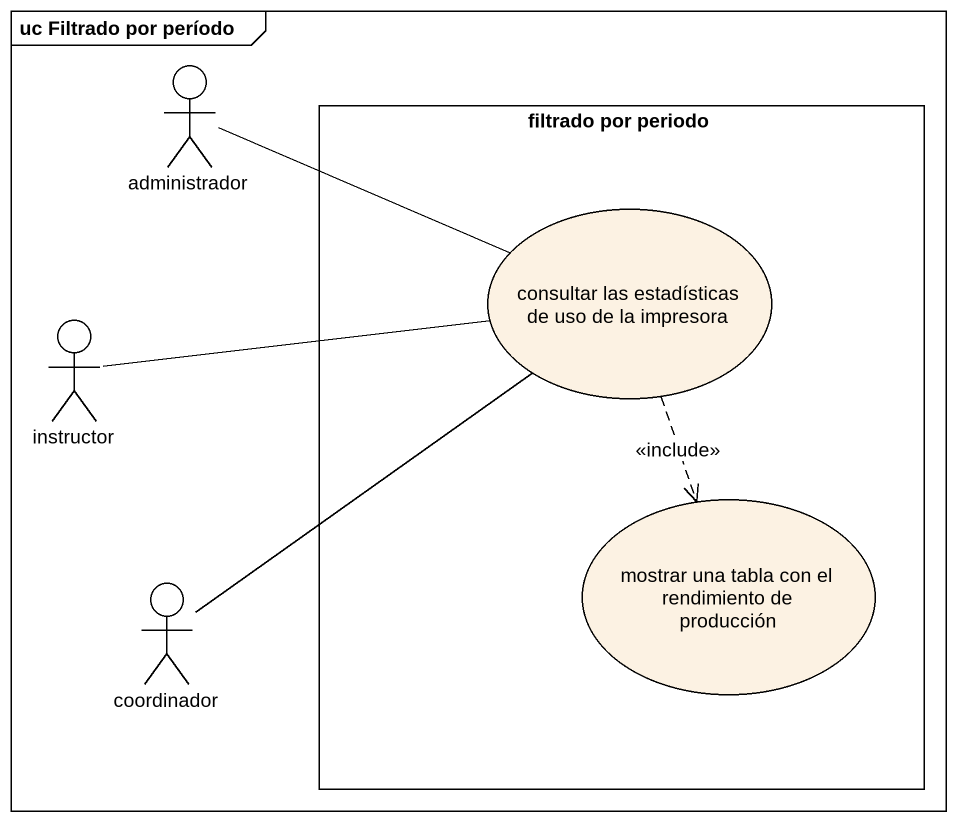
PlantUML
@startuml
mainframe uc Filtrado por período
actor administrador
rectangle "filtrado por periodo" as filtrado_por_periodo {
  usecase "consultar las estadísticas de uso de la impresora" as consultar_las_estadísticas
  usecase "mostrar una tabla con el rendimiento de producción" as mostrar_una_tabla_con_el
}
actor instructor
actor coordinador
administrador -right- consultar_las_estadísticas
consultar_las_estadísticas ..> mostrar_una_tabla_con_el : <<include>>
instructor -right- consultar_las_estadísticas
coordinador -up- consultar_las_estadísticas
@enduml
